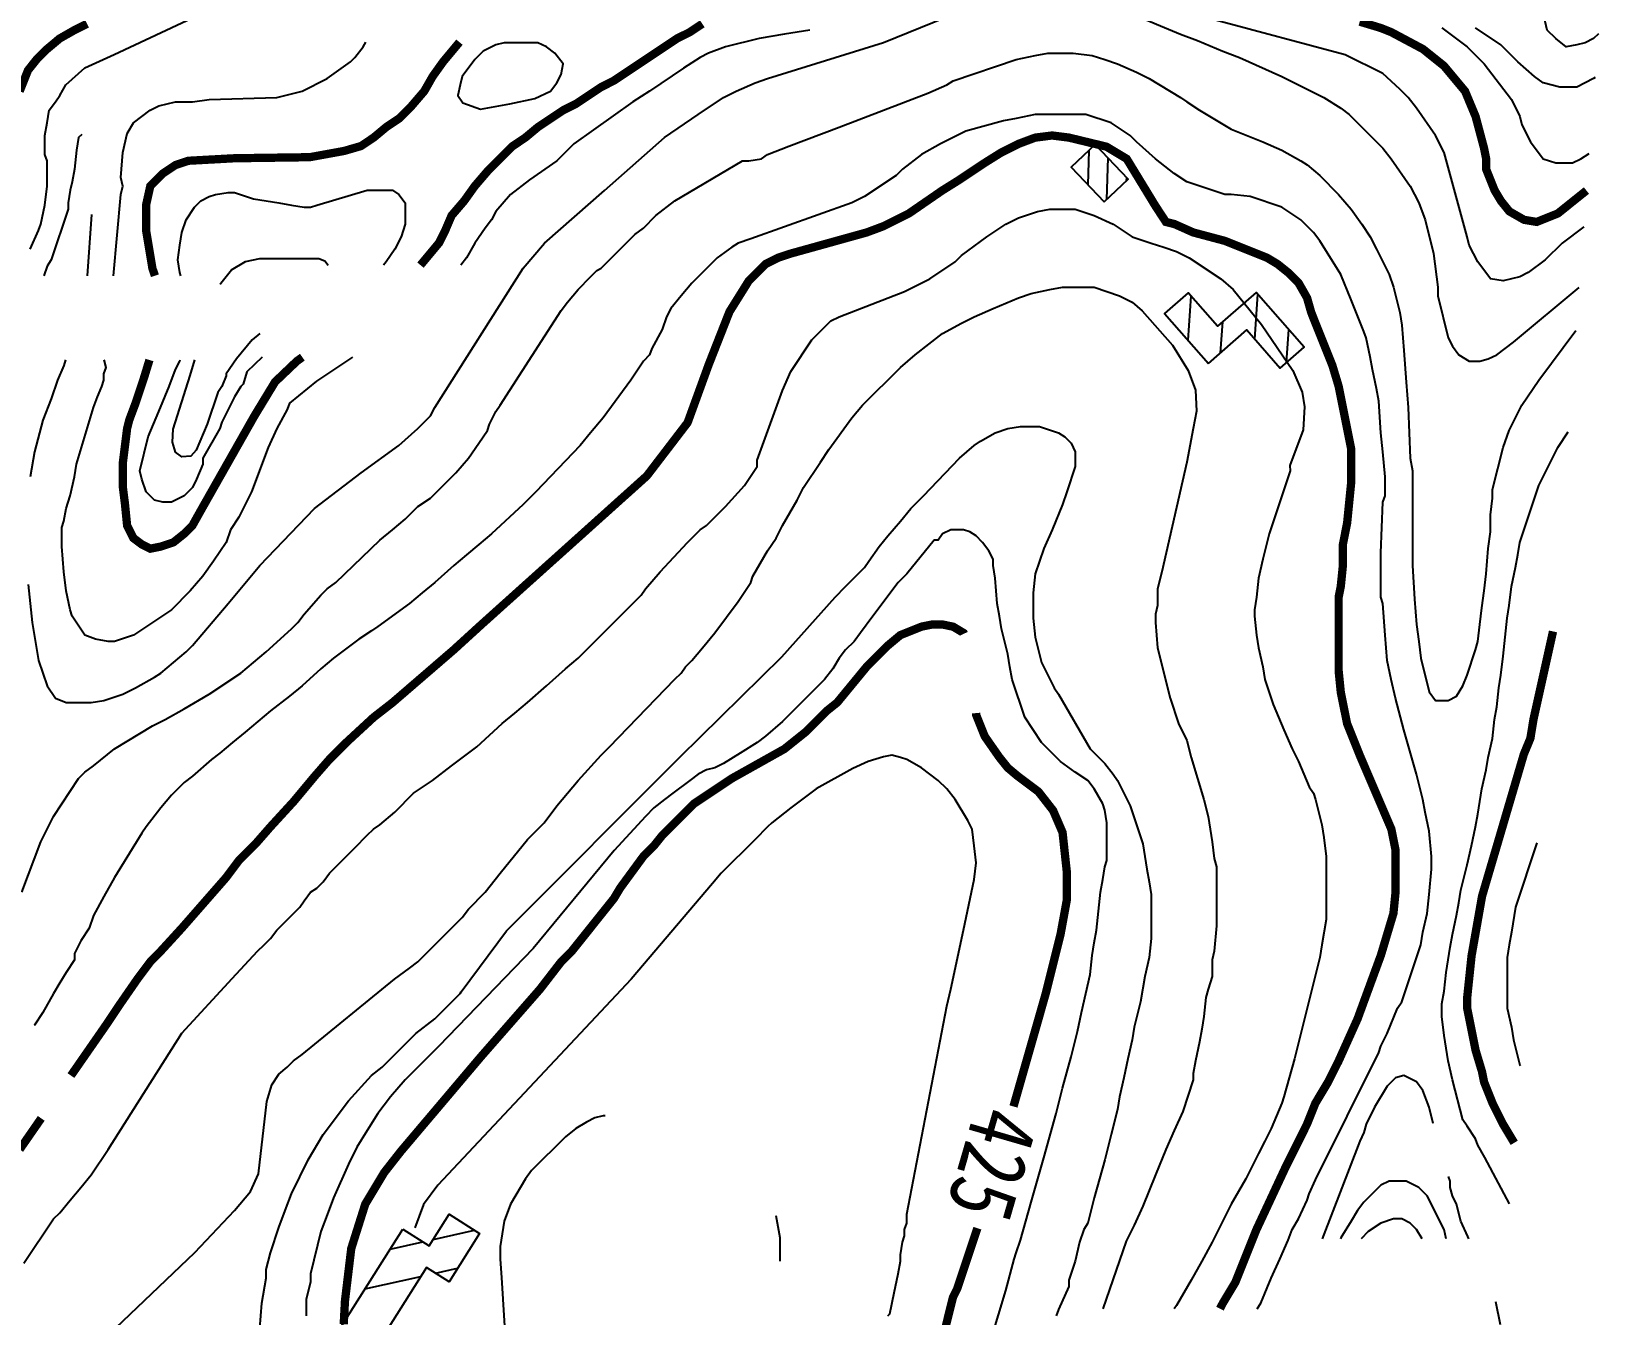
# Model space of a CAD drawing. Extents: x 35515948 to 35520624, y 3302916 to 3308279.
# Drawn here: x 35518965.6 to 35519441.1, y 3304820.3 to 3305206.7 of the extents above; entities that cross this region are included whole.
import ezdxf
from ezdxf.enums import TextEntityAlignment as Align

# ---------------------------------------------------------------- set-up
doc = ezdxf.new("R2010")
doc.units = 0
doc.header["$LTSCALE"] = 10000
doc.header["$MEASUREMENT"] = 0
for name, color, linetype in [('2113', 7, 'CONTINUOUS'), ('8111', 34, 'CONTINUOUS'), ('8112', 34, 'CONTINUOUS')]:
    doc.layers.add(name, color=color, linetype=linetype)
doc.styles.add('正等线体', font='simhei.ttf', dxfattribs={"width": 0.8})

msp = doc.modelspace()

# ---------------------------------------------------------------- linework, layer by layer
at = {"layer": '2113', "linetype": 'Continuous', "ltscale": 0.005}
for p, q in [((35519284.19, 3305170.85), (35519283.93, 3305160.56)), ((35519289.9, 3305168.67), (35519289.58, 3305156.1)), ((35519295.51, 3305162.76), (35519295.48, 3305161.71)), ((35519334.22, 3305114.09), (35519335.12, 3305127.63)), ((35519314.16, 3305113.72), (35519315.03, 3305127)), ((35519323.93, 3305109.91), (35519324.55, 3305119.3)), ((35519343.78, 3305107.05), (35519344.44, 3305116.99)), ((35519073.62, 3304839.9), (35519083.5, 3304842.13)), ((35519086.57, 3304842.82), (35519099.02, 3304845.62)), ((35519087.29, 3304832.73), (35519093.98, 3304834.24)), ((35519066.06, 3304827.94), (35519082.93, 3304831.75))]:
    msp.add_line(p, q, dxfattribs=at)
for points in [[(35519288.84, 3305155.4), (35519296.02, 3305162.23), (35519286.1, 3305172.66), (35519278.92, 3305165.83)], [(35519320.29, 3305106.72), (35519331.82, 3305116.83), (35519341.86, 3305105.37), (35519349.08, 3305111.69), (35519334.66, 3305128.16), (35519322.98, 3305117.93), (35519314.12, 3305128.04), (35519307.05, 3305121.84)], [(35519077.44, 3304845.95), (35519085.38, 3304840.94), (35519091.39, 3304850.45), (35519100.57, 3304844.65), (35519091.39, 3304830.13), (35519084.62, 3304834.42), (35519064.29, 3304802.26), (35519053.95, 3304808.8)]]:
    msp.add_lwpolyline(points, close=True, dxfattribs=at)
at = {"layer": '8111', "linetype": 'Continuous', "ltscale": 0.005, "flags": 128}
for points, elevation in [([(35518965.16, 3305141.13), (35518967.7, 3305146.84), (35518968.34, 3305148.75), (35518969.61, 3305154.46), (35518970.24, 3305160.18), (35518970.24, 3305167.8), (35518969.61, 3305169.7), (35518969.61, 3305175.42), (35518970.24, 3305179.23), (35518970.88, 3305183.04), (35518972.78, 3305185.58), (35518974.05, 3305187.48), (35518975.94, 3305190.71), (35518981.61, 3305195.77), (35518990.51, 3305199.78), (35519035.94, 3305221.23)], 455), ([(35519437.76, 3305206.05), (35519436.33, 3305204.63), (35519433.79, 3305203.36), (35519431.25, 3305202.72), (35519428.08, 3305202.09), (35519424.9, 3305204.63), (35519422.36, 3305207.17), (35519421.73, 3305209.71), (35519421.73, 3305212.25), (35519422.36, 3305215.42), (35519424.9, 3305219.23), (35519427.44, 3305220.5), (35519431.89, 3305221.77), (35519433.79, 3305221.14), (35519436.97, 3305220.5), (35519440.14, 3305218.6), (35519441.11, 3305217.32)], 490), ([(35518964.53, 3305040.16), (35518965.8, 3305028.73), (35518967.7, 3305017.3), (35518970.24, 3305009.68), (35518972.78, 3305005.87), (35518975.96, 3305004.6), (35518983.58, 3305004.6), (35518987.39, 3305005.24), (35518993.1, 3305007.14), (35518996.91, 3305009.05), (35519002.63, 3305012.22), (35519004.53, 3305013.49), (35519012.15, 3305019.84), (35519014.06, 3305021.75), (35519024.85, 3305034.45), (35519034.38, 3305045.88), (35519050.89, 3305063.02), (35519064.86, 3305073.82), (35519076.29, 3305082.07), (35519082, 3305087.15), (35519085.81, 3305090.96), (35519087.08, 3305093.5), (35519113.75, 3305135.41), (35519120.17, 3305143.02), (35519138.22, 3305158.89), (35519156.3, 3305174.78), (35519166.46, 3305181.77), (35519174.08, 3305186.85), (35519177.89, 3305188.75), (35519183.6, 3305191.29), (35519187.41, 3305192.56), (35519222.37, 3305203.45), (35519256.29, 3305217.31)], 465), ([(35519296.63, 3305212.25), (35519311.87, 3305205.9), (35519316.95, 3305203.99), (35519324.57, 3305200.82), (35519329.65, 3305198.91), (35519342.35, 3305193.2), (35519355.05, 3305186.85), (35519360.13, 3305183.67), (35519362.67, 3305181.77), (35519372.83, 3305171.61), (35519375.37, 3305168.43), (35519381.09, 3305160.18), (35519383.63, 3305155.1), (35519385.53, 3305150.02), (35519388.07, 3305139.86), (35519389.34, 3305129.7), (35519389.34, 3305127.16), (35519392.52, 3305114.46), (35519393.79, 3305111.92), (35519395.69, 3305109.38), (35519398.87, 3305107.47), (35519402.04, 3305107.47), (35519404.58, 3305108.11), (35519407.12, 3305109.38), (35519412.2, 3305113.19), (35519431.96, 3305129.65)], 465), ([(35519433.35, 3305147.94), (35519426.81, 3305143.03), (35519421.73, 3305137.95), (35519416.65, 3305134.14), (35519414.11, 3305132.87), (35519409.03, 3305131.6), (35519405.22, 3305132.24), (35519401.41, 3305137.32), (35519398.87, 3305142.4), (35519398.23, 3305144.94), (35519391.25, 3305170.34), (35519388.71, 3305175.42), (35519382.99, 3305183.67), (35519380.45, 3305186.85), (35519377.91, 3305189.39), (35519372.79, 3305194.09), (35519361.44, 3305199.76), (35519322.35, 3305210.15)], 470), ([(35518990.3, 3305133.17), (35518992.47, 3305157.64), (35518993.1, 3305160.18), (35518992.47, 3305162.72), (35518993.1, 3305170.34), (35518994.37, 3305176.05), (35518996.28, 3305179.23), (35519001.36, 3305183.04), (35519003.9, 3305184.31), (35519008.98, 3305185.58), (35519014.06, 3305185.58), (35519019.14, 3305186.21), (35519039.46, 3305186.85), (35519047.08, 3305188.75), (35519054.7, 3305192.56), (35519061.68, 3305197.64), (35519062.95, 3305198.91), (35519065.49, 3305202.09), (35519066.29, 3305203.53)], 470), ([(35519200.11, 3305207.17), (35519192.49, 3305205.9), (35519184.87, 3305204.63), (35519174.71, 3305202.09), (35519169.63, 3305200.18), (35519167.09, 3305198.91), (35519162.01, 3305195.74), (35519151.85, 3305188.75), (35519146.77, 3305185.58), (35519128.99, 3305172.88), (35519123.91, 3305167.8), (35519115.66, 3305162.08), (35519109.94, 3305157.64), (35519105.5, 3305152.56), (35519104.23, 3305150.02), (35519102.32, 3305147.48), (35519099.15, 3305143.03), (35519096.61, 3305138.59), (35519094.94, 3305136.36)], 470), ([(35519390.61, 3305207.8), (35519398.23, 3305202.09), (35519403.31, 3305197.01), (35519411.57, 3305186.21), (35519414.11, 3305181.13), (35519414.74, 3305178.59), (35519417.28, 3305173.51), (35519421.09, 3305168.43), (35519424.9, 3305167.16), (35519429.98, 3305167.16), (35519432.52, 3305168.43), (35519435.02, 3305170)], 480), ([(35519436.76, 3305192.88), (35519436.33, 3305192.56), (35519431.25, 3305190.02), (35519426.17, 3305190.02), (35519421.09, 3305191.29), (35519418.55, 3305193.2), (35519413.47, 3305197.64), (35519408.39, 3305202.72), (35519400.77, 3305207.8)], 485), ([(35518962.62, 3304947.45), (35518968.34, 3304962.69), (35518970.24, 3304966.5), (35518972.15, 3304970.31), (35518979.77, 3304981.74), (35518981.67, 3304983.65), (35518984.21, 3304985.55), (35518990.56, 3304990.63), (35519001.99, 3304997.62), (35519005.8, 3304999.52), (35519011.52, 3305002.7), (35519019.14, 3305007.14), (35519028.66, 3305013.49), (35519032.47, 3305016.67), (35519036.28, 3305019.84), (35519043.9, 3305026.83), (35519045.81, 3305028.73), (35519047.71, 3305031.27), (35519052.79, 3305036.99), (35519054.7, 3305038.89), (35519057.24, 3305040.8), (35519070.57, 3305053.5), (35519074.38, 3305056.67), (35519078.19, 3305059.85), (35519082, 3305063.66), (35519085.81, 3305066.2), (35519093.43, 3305073.82), (35519097.24, 3305078.26), (35519100.42, 3305082.71), (35519102.96, 3305086.52), (35519103.59, 3305088.42), (35519105.5, 3305092.23), (35519106.77, 3305094.14), (35519123.22, 3305119.56), (35519125.18, 3305122.71), (35519127.09, 3305125.25), (35519130.26, 3305129.06), (35519134.07, 3305132.87), (35519135.98, 3305134.78), (35519137.25, 3305135.41), (35519139.79, 3305137.95), (35519143.6, 3305141.76), (35519147.41, 3305145.57), (35519149.95, 3305147.48), (35519153.76, 3305151.29), (35519159.47, 3305155.73), (35519179.79, 3305167.8), (35519181.7, 3305167.8), (35519185.51, 3305168.43), (35519187.41, 3305169.7), (35519193.76, 3305172.24), (35519209, 3305177.96), (35519222.34, 3305183.04), (35519235.67, 3305188.12), (35519241.39, 3305190.66), (35519243.29, 3305191.93), (35519262.34, 3305198.28), (35519268.06, 3305199.55), (35519271.87, 3305200.18), (35519279.49, 3305200.18), (35519285.2, 3305199.55), (35519289.01, 3305198.28), (35519292.82, 3305197.01), (35519298.54, 3305194.47), (35519302.35, 3305192.56), (35519311.87, 3305186.85), (35519313.78, 3305185.58), (35519317.59, 3305183.04), (35519327.11, 3305177.32), (35519336.64, 3305173.51), (35519342.35, 3305170.97), (35519348.07, 3305167.8), (35519349.97, 3305166.53), (35519353.78, 3305163.35), (35519359.5, 3305157.64), (35519363.31, 3305153.19), (35519366.48, 3305148.75), (35519369.02, 3305144.94), (35519370.93, 3305141.13), (35519372.83, 3305137.32), (35519374.74, 3305133.51), (35519376.01, 3305129.7), (35519377.91, 3305122.08), (35519378.55, 3305118.27), (35519379.18, 3305110.65), (35519379.82, 3305101.12), (35519380.45, 3305093.5), (35519381.09, 3305078.26), (35519381.72, 3305074.45), (35519381.72, 3305070.64), (35519381.72, 3305067.47), (35519381.72, 3305057.31), (35519381.72, 3305053.5), (35519381.72, 3305045.88), (35519382.36, 3305035.72), (35519382.99, 3305028.1), (35519383.63, 3305023.02), (35519384.26, 3305017.94), (35519386.8, 3305007.78), (35519388.71, 3305005.24), (35519392.52, 3305005.24), (35519395.06, 3305006.51), (35519396.96, 3305009.68), (35519398.23, 3305012.86), (35519400.77, 3305020.48), (35519401.41, 3305023.02), (35519402.04, 3305028.1), (35519402.68, 3305033.18), (35519403.31, 3305038.26), (35519403.95, 3305043.34), (35519404.58, 3305050.96), (35519405.22, 3305056.04), (35519405.22, 3305061.12), (35519405.85, 3305066.2), (35519405.85, 3305068.74), (35519409.03, 3305081.44), (35519410.93, 3305086.52), (35519414.74, 3305094.14), (35519419.82, 3305101.76), (35519430.97, 3305116.63)], 460), ([(35519334.93, 3304822.01), (35519336, 3304823.63), (35519339.18, 3304831.25), (35519341.72, 3304836.96), (35519344.26, 3304842.68), (35519345.53, 3304845.85), (35519347.43, 3304849.03), (35519349.97, 3304854.74), (35519350.61, 3304856.65), (35519352.56, 3304860.84), (35519371.56, 3304899.19), (35519372.2, 3304901.1), (35519374.1, 3304904.91), (35519377.28, 3304912.53), (35519378.55, 3304914.43), (35519384.26, 3304931.58), (35519384.9, 3304935.39), (35519386.17, 3304941.1), (35519386.8, 3304946.82), (35519387.44, 3304954.44), (35519387.44, 3304958.25), (35519386.8, 3304965.87), (35519385.53, 3304971.58), (35519384.9, 3304975.39), (35519382.99, 3304983.01), (35519379.18, 3304996.35), (35519376.64, 3305005.87), (35519375.37, 3305011.59), (35519374.1, 3305017.3), (35519373.47, 3305024.92), (35519372.83, 3305034.45), (35519372.2, 3305036.35), (35519372.2, 3305049.69), (35519372.83, 3305064.93), (35519373.47, 3305066.83), (35519373.47, 3305068.74), (35519373.47, 3305072.55), (35519372.83, 3305080.17), (35519372.2, 3305085.88), (35519371.56, 3305095.41), (35519370.93, 3305099.22), (35519369.66, 3305104.93), (35519369.02, 3305108.74), (35519367.75, 3305114.46), (35519367.12, 3305116.36), (35519363.31, 3305125.89), (35519360.13, 3305133.51), (35519353.78, 3305143.67), (35519351.88, 3305146.21), (35519348.07, 3305150.02), (35519342.35, 3305153.83), (35519332.83, 3305157), (35519327.11, 3305157.64), (35519325.21, 3305157.64), (35519313.78, 3305161.45), (35519309.97, 3305163.99), (35519304.25, 3305168.43), (35519298.54, 3305173.51), (35519296.63, 3305175.42), (35519290.92, 3305179.23), (35519283.3, 3305181.77), (35519268.06, 3305181.77), (35519262.34, 3305180.5), (35519258.53, 3305179.86), (35519247.1, 3305176.69), (35519243.29, 3305174.78), (35519239.48, 3305172.88), (35519233.77, 3305169.7), (35519228.05, 3305165.26), (35519226.15, 3305163.35), (35519216.62, 3305157), (35519212.81, 3305155.1), (35519182.33, 3305144.3), (35519178.52, 3305143.03), (35519176.62, 3305141.76), (35519172.17, 3305138.59), (35519164.55, 3305130.97), (35519161.38, 3305127.16), (35519158.2, 3305123.35), (35519156.93, 3305120.81), (35519155.66, 3305117), (35519152.49, 3305111.28), (35519151.85, 3305109.38), (35519149.95, 3305107.47), (35519146.14, 3305101.76), (35519137.88, 3305090.33), (35519134.07, 3305085.88), (35519130.9, 3305082.07), (35519117.56, 3305068.1), (35519113.75, 3305064.29), (35519104.23, 3305055.4), (35519100.42, 3305052.23), (35519096.61, 3305049.05), (35519092.8, 3305045.88), (35519087.08, 3305040.8), (35519083.27, 3305037.62), (35519079.46, 3305034.45), (35519069.94, 3305027.46), (35519068.03, 3305026.19), (35519064.22, 3305023.65), (35519056.6, 3305017.94), (35519052.79, 3305014.76), (35519047.08, 3305009.68), (35519043.27, 3305006.51), (35519037.55, 3305002.06), (35519033.74, 3304998.89), (35519029.93, 3304995.71), (35519026.12, 3304992.54), (35519022.31, 3304989.36), (35519019.77, 3304987.46), (35519014.06, 3304982.38), (35519011.52, 3304980.47), (35519007.71, 3304976.66), (35519004.53, 3304972.85), (35519000.09, 3304967.14), (35518998.82, 3304965.23), (35518990.56, 3304951.9), (35518987.39, 3304946.18), (35518984.21, 3304940.47), (35518982.94, 3304936.66), (35518980.4, 3304932.85), (35518978.5, 3304929.04), (35518978.5, 3304927.13), (35518975.96, 3304923.32), (35518974.05, 3304920.15), (35518972.15, 3304916.97), (35518968.97, 3304911.26), (35518966.43, 3304907.45), (35518966.39, 3304907.33)], 455), ([(35518980.74, 3305175.75), (35518979.77, 3305174.78), (35518979.13, 3305170.97), (35518978.5, 3305165.26), (35518977.86, 3305161.45), (35518977.23, 3305158.91), (35518976.59, 3305155.1), (35518976.59, 3305153.19), (35518971.51, 3305137.95), (35518970.24, 3305136.05), (35518969.28, 3305133.17)], 460), ([(35519010.57, 3305133.17), (35519010.25, 3305134.14), (35519009.61, 3305137.95), (35519010.25, 3305142.4), (35519010.88, 3305146.21), (35519012.15, 3305150.02), (35519014.69, 3305153.83), (35519016.6, 3305155.73), (35519019.14, 3305157), (35519021.04, 3305157.64), (35519024.85, 3305158.27), (35519026.76, 3305158.27), (35519032.47, 3305156.37), (35519036.28, 3305155.73), (35519040.09, 3305155.1), (35519043.9, 3305154.46), (35519047.71, 3305153.83), (35519049.62, 3305153.83), (35519051.52, 3305154.46), (35519066.76, 3305158.91), (35519074.38, 3305158.91), (35519076.29, 3305157.64), (35519078.19, 3305155.1), (35519078.19, 3305148.75), (35519076.92, 3305144.94), (35519075.02, 3305141.13), (35519072.48, 3305137.32), (35519071.68, 3305136.36)], 480), ([(35518983.68, 3305151.61), (35518982.38, 3305133.17)], 465), ([(35519022.45, 3305130.68), (35519022.59, 3305130.98), (35519025.82, 3305134.91), (35519030.01, 3305137.44), (35519034.37, 3305138.4), (35519052.16, 3305138.4), (35519053.99, 3305137.7), (35519055, 3305136.36)], 485), ([(35518980.13, 3304805.9), (35519014.75, 3304838.95), (35519026.78, 3304851.59), (35519031.58, 3304857.35), (35519033.93, 3304862.67), (35519036.46, 3304884.38), (35519038.03, 3304889.44), (35519040.12, 3304892.67), (35519042.63, 3304894.75), (35519044.54, 3304896.65), (35519047.08, 3304898.56), (35519075, 3304921.27), (35519079.46, 3304924.59), (35519082, 3304926.5), (35519084.54, 3304929.04), (35519095.34, 3304939.83), (35519097.24, 3304942.37), (35519102.32, 3304947.45), (35519106.77, 3304953.17), (35519115.02, 3304963.33), (35519120.1, 3304968.41), (35519123.91, 3304973.49), (35519130.26, 3304981.11), (35519137.25, 3304988.73), (35519139.79, 3304991.27), (35519159.41, 3305011.61), (35519161.38, 3305013.49), (35519162.65, 3305015.4), (35519164.55, 3305017.3), (35519167.73, 3305021.11), (35519171.54, 3305025.56), (35519178.52, 3305035.08), (35519182.33, 3305040.8), (35519182.97, 3305042.7), (35519187.41, 3305050.32), (35519189.95, 3305054.13), (35519191.86, 3305057.94), (35519196.3, 3305065.56), (35519198.21, 3305069.37), (35519203.29, 3305076.99), (35519205.83, 3305080.8), (35519212.81, 3305090.33), (35519215.99, 3305094.14), (35519227.42, 3305105.57), (35519231.86, 3305109.38), (35519240.12, 3305115.73), (35519245.83, 3305118.9), (35519249.64, 3305120.81), (35519255.36, 3305123.35), (35519262.98, 3305126.52), (35519266.79, 3305127.79), (35519272.5, 3305129.06), (35519276.31, 3305129.7), (35519285.84, 3305129.7), (35519293.46, 3305127.16), (35519297.27, 3305125.25), (35519300.3, 3305122.62), (35519309.44, 3305112.23), (35519314.17, 3305104.67), (35519316.38, 3305098.69), (35519316.69, 3305092.39), (35519315.68, 3305087.15), (35519313.78, 3305076.99), (35519306.16, 3305043.97), (35519304.89, 3305038.89), (35519304.89, 3305033.81), (35519304.25, 3305031.27), (35519304.25, 3305028.73), (35519304.89, 3305021.11), (35519308.7, 3305005.87), (35519311.24, 3304998.25), (35519313.78, 3304993.17), (35519315.05, 3304988.09), (35519318.86, 3304975.39), (35519320.13, 3304970.31), (35519321.4, 3304962.69), (35519322.03, 3304957.61), (35519322.67, 3304955.07), (35519322.67, 3304937.29), (35519322.03, 3304929.67), (35519321.4, 3304927.13), (35519321.4, 3304922.05), (35519320.13, 3304918.24), (35519319.49, 3304915.7), (35519318.86, 3304909.99), (35519318.22, 3304906.18), (35519317.59, 3304902.37), (35519316.32, 3304896.65), (35519315.68, 3304892.84), (35519315.68, 3304890.94), (35519312.51, 3304881.41), (35519309.97, 3304875.7), (35519307.43, 3304869.98), (35519304.25, 3304862.36), (35519300.44, 3304852.84), (35519297.9, 3304847.12), (35519295.49, 3304842.33), (35519288.41, 3304822.01)], 440), ([(35519034.39, 3305115.8), (35519032.1, 3305113.89), (35519027.3, 3305108.14), (35519024.22, 3305103.66), (35519024.22, 3305103.03), (35519022.95, 3305099.85), (35519021.68, 3305097.95), (35519018.5, 3305088.42), (35519015.18, 3305080.67), (35519013.61, 3305078.84), (35519010.82, 3305078.66), (35519008.99, 3305080.06), (35519008.03, 3305083.02), (35519008.29, 3305086.95), (35519013.35, 3305103.08), (35519014.76, 3305107.79)], 485), ([(35519062.33, 3305108.63), (35519051.46, 3305101.42), (35519043.27, 3305094.77), (35519042.63, 3305092.87), (35519039.46, 3305087.15), (35519036.92, 3305081.44), (35519031.84, 3305068.1), (35519029.93, 3305064.29), (35519028.03, 3305060.48), (35519025.49, 3305056.67), (35519024.22, 3305052.86), (35519020.41, 3305047.15), (35519017.23, 3305042.7), (35519013.42, 3305038.26), (35519007.71, 3305032.54), (35518996.28, 3305024.92), (35518990.56, 3305023.02), (35518988.66, 3305023.02), (35518984.85, 3305023.65), (35518981.67, 3305024.92), (35518977.86, 3305030.64), (35518977.23, 3305032.54), (35518975.96, 3305038.26), (35518975.32, 3305043.97), (35518974.69, 3305051.59), (35518974.69, 3305057.31), (35518975.32, 3305059.21), (35518975.96, 3305063.02), (35518977.23, 3305066.83), (35518978.5, 3305072.55), (35518979.13, 3305076.36), (35518984.21, 3305093.5), (35518985.48, 3305096.68), (35518986.75, 3305099.85), (35518987.39, 3305101.76), (35518987.39, 3305103.66), (35518988.02, 3305105.57), (35518987.44, 3305107.79)], 470), ([(35519035.03, 3305108.63), (35519030.44, 3305104.21), (35519029.3, 3305100.49), (35519028.66, 3305099.85), (35519026.76, 3305096.68), (35519024.85, 3305092.87), (35519022.95, 3305089.06), (35519022.31, 3305087.15), (35519017.23, 3305078.26), (35519017.23, 3305076.36), (35519015.33, 3305071.91), (35519014.06, 3305069.37), (35519011.52, 3305066.83), (35519007.71, 3305064.93), (35519005.17, 3305064.93), (35519002.63, 3305065.56), (35519000.09, 3305068.1), (35518998.82, 3305071.91), (35518998.18, 3305074.45), (35519000.72, 3305084.61), (35519003.9, 3305092.23), (35519007.07, 3305099.85), (35519008.98, 3305104.93), (35519010.25, 3305107.47), (35519010.32, 3305107.79)], 480), ([(35518975.79, 3305107.79), (35518975.33, 3305106.13), (35518973.42, 3305101.76), (35518971.51, 3305096.04), (35518968.97, 3305089.69), (35518966.43, 3305080.17), (35518965.16, 3305072.55)], 465), ([(35519034.38, 3304816.01), (35519035.01, 3304823.63), (35519036.28, 3304831.25), (35519036.28, 3304833.79), (35519037.55, 3304838.87), (35519040.09, 3304846.49), (35519042, 3304851.57), (35519043.9, 3304856.65), (35519048.98, 3304866.81), (35519053.43, 3304874.43), (35519061.05, 3304884.59), (35519068.03, 3304892.21), (35519071.21, 3304894.75), (35519081.37, 3304904.91), (35519087.08, 3304909.35), (35519094.7, 3304916.97), (35519095.01, 3304917.47), (35519108.66, 3304935.83), (35519161.07, 3304988.24), (35519191.67, 3305018.41), (35519207.72, 3305036.37), (35519210.91, 3305039.53), (35519216.62, 3305045.24), (35519217.89, 3305047.15), (35519221.07, 3305051.59), (35519223.61, 3305054.77), (35519227.42, 3305059.21), (35519230.59, 3305063.02), (35519234.4, 3305066.83), (35519245.2, 3305078.26), (35519249.64, 3305082.07), (35519251.55, 3305083.34), (35519255.99, 3305085.88), (35519259.8, 3305087.15), (35519263.61, 3305087.79), (35519269.33, 3305087.79), (35519275.04, 3305085.88), (35519276.95, 3305084.61), (35519278.85, 3305082.71), (35519280.12, 3305080.17), (35519280.12, 3305075.72), (35519277.58, 3305068.1), (35519276.31, 3305064.29), (35519273.14, 3305056.67), (35519270.6, 3305050.96), (35519268.06, 3305043.34), (35519267.42, 3305037.62), (35519267.42, 3305030), (35519268.06, 3305024.29), (35519269.96, 3305016.67), (35519271.87, 3305012.86), (35519273.77, 3305009.05), (35519275.04, 3305007.14), (35519284.57, 3304990.63), (35519286.47, 3304988.73), (35519289.01, 3304986.19), (35519291.55, 3304983.01), (35519292.82, 3304981.11), (35519294.73, 3304977.3), (35519296.63, 3304973.49), (35519300.44, 3304962.06), (35519301.08, 3304958.25), (35519301.71, 3304954.44), (35519302.35, 3304950.63), (35519302.98, 3304946.82), (35519302.98, 3304933.48), (35519302.35, 3304927.77), (35519301.08, 3304922.05), (35519299.81, 3304914.43), (35519297.9, 3304906.81), (35519297.27, 3304903), (35519296, 3304897.29), (35519294.73, 3304891.57), (35519293.46, 3304885.86), (35519292.82, 3304882.05), (35519290.92, 3304874.43), (35519289.01, 3304866.81), (35519285.84, 3304855.38), (35519283.93, 3304847.76), (35519282.66, 3304845.85), (35519281.39, 3304842.04), (35519280.12, 3304836.33), (35519278.22, 3304830.61), (35519278.22, 3304828.71), (35519275.04, 3304821.72), (35519274.41, 3304819.82)], 435), ([(35519411.02, 3304853.57), (35519403.57, 3304867.55), (35519401.41, 3304871.25), (35519400.77, 3304873.16), (35519398.23, 3304876.97), (35519396.96, 3304878.87), (35519393.79, 3304890.94), (35519392.52, 3304896.65), (35519391.88, 3304900.46), (35519391.25, 3304904.27), (35519390.61, 3304909.99), (35519390.61, 3304913.8), (35519391.25, 3304917.61), (35519391.88, 3304923.32), (35519392.52, 3304927.13), (35519393.15, 3304930.94), (35519393.79, 3304934.75), (35519395.06, 3304940.47), (35519395.69, 3304944.28), (35519396.33, 3304948.09), (35519398.23, 3304955.71), (35519399.5, 3304961.42), (35519400.77, 3304967.14), (35519401.41, 3304970.95), (35519402.04, 3304974.76), (35519402.68, 3304978.57), (35519403.95, 3304984.28), (35519404.58, 3304988.09), (35519405.85, 3304993.81), (35519406.49, 3304999.52), (35519407.12, 3305003.33), (35519407.76, 3305009.05), (35519408.39, 3305012.86), (35519409.03, 3305018.57), (35519409.66, 3305024.29), (35519410.3, 3305030), (35519410.93, 3305033.81), (35519411.57, 3305039.53), (35519412.84, 3305045.24), (35519413.47, 3305049.05), (35519414.11, 3305052.86), (35519419.82, 3305070.01), (35519421.73, 3305073.82), (35519423.63, 3305077.63), (35519425.54, 3305081.44), (35519428.66, 3305086.12)], 455), ([(35519252.82, 3304806.48), (35519259.17, 3304827.44), (35519261.71, 3304836.96), (35519262.34, 3304838.87), (35519263.61, 3304842.68), (35519266.79, 3304854.11), (35519270.6, 3304867.44), (35519274.41, 3304880.78), (35519276.31, 3304888.4), (35519278.85, 3304897.92), (35519280.76, 3304905.54), (35519282.03, 3304911.26), (35519283.3, 3304916.97), (35519284.57, 3304922.69), (35519285.2, 3304928.4), (35519285.84, 3304932.21), (35519286.47, 3304936.02), (35519287.11, 3304941.74), (35519287.74, 3304947.45), (35519288.38, 3304951.26), (35519289.01, 3304955.07), (35519289.65, 3304956.98), (35519289.65, 3304968.41), (35519289.01, 3304972.22), (35519288.38, 3304974.12), (35519285.84, 3304978.57), (35519283.93, 3304981.11), (35519280.12, 3304983.65), (35519275.68, 3304986.82), (35519271.87, 3304990.63), (35519269.96, 3304992.54), (35519264.88, 3305000.16), (35519261.07, 3305011.59), (35519260.44, 3305015.4), (35519259.8, 3305019.21), (35519257.9, 3305026.83), (35519257.26, 3305030.64), (35519256.63, 3305034.45), (35519255.99, 3305042.07), (35519255.36, 3305045.88), (35519255.36, 3305047.78), (35519254.09, 3305050.32), (35519252.18, 3305052.86), (35519250.28, 3305054.77), (35519248.37, 3305056.04), (35519246.47, 3305056.67), (35519242.66, 3305056.67), (35519240.12, 3305055.4), (35519238.85, 3305053.5), (35519237.58, 3305053.5), (35519229.32, 3305043.34), (35519226.78, 3305040.8), (35519219.16, 3305030.64), (35519215.35, 3305025.56), (35519213.45, 3305023.02), (35519210.91, 3305020.48), (35519209, 3305017.94), (35519207.1, 3305014.76), (35519204.56, 3305011.59), (35519191.86, 3304998.89), (35519186.78, 3304994.44), (35519184.24, 3304992.54), (35519179.16, 3304989.36), (35519174.08, 3304986.19), (35519171.54, 3304984.92), (35519169, 3304984.28), (35519166.46, 3304983.01), (35519163.92, 3304981.11), (35519158.84, 3304977.3), (35519156.3, 3304975.39), (35519153.12, 3304972.85), (35519150.58, 3304970.31), (35519141.19, 3304960.07), (35519116.77, 3304930.51), (35519088.35, 3304901.1), (35519078.19, 3304890.94), (35519073.75, 3304885.86), (35519069.94, 3304880.78), (35519066.76, 3304875.7), (35519063.59, 3304870.62), (35519061.05, 3304865.54), (35519056.6, 3304855.38), (35519054.7, 3304850.3), (35519052.79, 3304845.22), (35519049.62, 3304832.52), (35519049.62, 3304829.98), (35519048.35, 3304824.9), (35519048.35, 3304819.82)], 430), ([(35519419.27, 3304962.29), (35519412.84, 3304943.01), (35519411.57, 3304935.39), (35519410.93, 3304931.58), (35519410.3, 3304927.77), (35519410.3, 3304912.53), (35519411.57, 3304906.81), (35519412.2, 3304903), (35519414.11, 3304895.38), (35519414.17, 3304895.18)], 445), ([(35519388.02, 3304877.8), (35519386.8, 3304882.68), (35519384.9, 3304887.76), (35519382.99, 3304890.3), (35519379.18, 3304892.21), (35519376.64, 3304891.57), (35519374.1, 3304889.03), (35519370.29, 3304882.68), (35519367.75, 3304877.6), (35519367.12, 3304875.06), (35519365.85, 3304872.52), (35519354.57, 3304843.08)], 460), ([(35519398.72, 3304843.08), (35519398.43, 3304843.75), (35519396.33, 3304848.39), (35519395.06, 3304853.47), (35519393.79, 3304856.01), (35519393.15, 3304858.55), (35519393.15, 3304860.46), (35519392.58, 3304861.8)], 460), ([(35519391.94, 3304843.08), (35519391.25, 3304845.85), (35519386.17, 3304856.01), (35519383.63, 3304858.55), (35519379.82, 3304860.46), (35519374.74, 3304860.46), (35519372.2, 3304859.19), (35519367.12, 3304854.11), (35519365.21, 3304851.57), (35519363.31, 3304848.39), (35519360.13, 3304843.31), (35519360.02, 3304843.08)], 465), ([(35519191.22, 3304836.35), (35519191.22, 3304843.31), (35519190.01, 3304849.97)], 415), ([(35519384.66, 3304843.08), (35519382.99, 3304845.85), (35519381.09, 3304847.76), (35519378.55, 3304849.03), (35519376.01, 3304849.03), (35519372.2, 3304847.76), (35519368.39, 3304845.22), (35519366.25, 3304843.08)], 470), ([(35519408.25, 3304817.11), (35519406.86, 3304824.1)], 460)]:
    msp.add_lwpolyline(points, dxfattribs=dict(at, elevation=elevation))
at = {"layer": '8111', "linetype": 'Continuous', "ltscale": 0.005, "elevation": 480, "flags": 128}
msp.add_lwpolyline([(35519095.54, 3305185.26), (35519100.9, 3305183.37), (35519109.72, 3305184.95), (35519117.29, 3305186.52), (35519122.01, 3305188.75), (35519123.91, 3305191.29), (35519125.18, 3305193.83), (35519125.82, 3305197.01), (35519123.28, 3305200.18), (35519120.74, 3305202.09), (35519118.2, 3305203.36), (35519108.04, 3305203.36), (35519105.5, 3305202.72), (35519101.69, 3305200.82), (35519099.15, 3305198.28), (35519095.34, 3305193.2), (35519094.7, 3305190.66), (35519094.07, 3305187.48)], close=True, dxfattribs=at)
at = {"layer": '8111', "linetype": 'Continuous', "ltscale": 0.005}
for points, elevation in [([(35518963.26, 3304835.69), (35518972.15, 3304849.03), (35518974.05, 3304850.93), (35518977.23, 3304854.74), (35518980.4, 3304858.55), (35518983.58, 3304862.36), (35518988.66, 3304869.98), (35519010.82, 3304904.96), (35519026.08, 3304921.44), (35519033.67, 3304929.73), (35519035.65, 3304931.58), (35519037.55, 3304933.48), (35519039.46, 3304936.02), (35519041.36, 3304937.93), (35519044.54, 3304941.1), (35519046.44, 3304943.01), (35519047.71, 3304944.91), (35519049.62, 3304947.45), (35519051.52, 3304948.72), (35519053.43, 3304950.63), (35519055.33, 3304953.17), (35519062.95, 3304960.79), (35519066.76, 3304964.6), (35519068.67, 3304966.5), (35519070.57, 3304967.77), (35519075.02, 3304971.58), (35519080.73, 3304977.3), (35519086.45, 3304981.11), (35519092.16, 3304985.55), (35519099.78, 3304991.27), (35519107.4, 3304998.25), (35519111.21, 3305001.43), (35519115.02, 3305004.6), (35519120.74, 3305009.68), (35519126.45, 3305014.76), (35519130.26, 3305017.94), (35519131.53, 3305019.21), (35519145.5, 3305033.18), (35519149.31, 3305036.99), (35519150.58, 3305038.89), (35519155.03, 3305043.97), (35519163.28, 3305052.86), (35519167.09, 3305056.67), (35519169, 3305057.94), (35519174.71, 3305063.66), (35519180.43, 3305070.01), (35519184.24, 3305075.72), (35519184.24, 3305077.63), (35519191.86, 3305098.58), (35519194.4, 3305104.3), (35519200.75, 3305113.82), (35519206.46, 3305119.54), (35519209, 3305120.81), (35519228.69, 3305128.43), (35519232.5, 3305130.33), (35519236.31, 3305132.24), (35519243.93, 3305137.32), (35519245.83, 3305139.22), (35519253.45, 3305144.94), (35519259.17, 3305148.75), (35519262.98, 3305150.65), (35519268.69, 3305152.56), (35519272.5, 3305153.19), (35519280.12, 3305153.19), (35519285.84, 3305151.29), (35519291.55, 3305148.75), (35519297.27, 3305144.94), (35519302.98, 3305143.03), (35519306.79, 3305141.76), (35519310.6, 3305140.49), (35519314.41, 3305138.59), (35519323.94, 3305132.24), (35519327.75, 3305129.06), (35519336.24, 3305118.53), (35519345.69, 3305104.67), (35519348.53, 3305098.06), (35519349.16, 3305093.65), (35519348.84, 3305086.72), (35519344.75, 3305076.01), (35519344.89, 3305074.45), (35519338.54, 3305055.4), (35519336.64, 3305047.78), (35519335.37, 3305042.07), (35519334.73, 3305036.35), (35519334.1, 3305032.54), (35519334.1, 3305030.64), (35519334.73, 3305024.92), (35519335.37, 3305021.11), (35519336.64, 3305015.4), (35519337.27, 3305011.59), (35519339.81, 3305003.97), (35519342.99, 3304996.35), (35519345.53, 3304990.63), (35519347.43, 3304986.82), (35519350.61, 3304979.2), (35519351.88, 3304977.3), (35519352.51, 3304975.39), (35519354.42, 3304967.77), (35519355.05, 3304963.96), (35519355.69, 3304958.25), (35519355.69, 3304939.2), (35519354.42, 3304931.58), (35519353.78, 3304927.77), (35519351.88, 3304920.15), (35519349.97, 3304912.53), (35519348.07, 3304904.91), (35519346.16, 3304897.29), (35519342.99, 3304885.86), (35519342.35, 3304883.95), (35519339.18, 3304876.33), (35519337.27, 3304872.52), (35519335.37, 3304868.71), (35519333.46, 3304864.9), (35519331.56, 3304861.09), (35519327.11, 3304853.47), (35519325.21, 3304849.66), (35519323.3, 3304845.85), (35519321.4, 3304842.04), (35519318.22, 3304836.33), (35519315.05, 3304830.61), (35519310.6, 3304822.99), (35519309.95, 3304822.01)], 445), ([(35519223.61, 3304819.82), (35519224.24, 3304820.45), (35519225.51, 3304826.8), (35519226.78, 3304832.52), (35519227.42, 3304836.33), (35519227.42, 3304838.23), (35519228.05, 3304842.04), (35519228.69, 3304843.95), (35519228.69, 3304845.85), (35519229.32, 3304847.76), (35519229.35, 3304850.46), (35519241.39, 3304913.16), (35519242.66, 3304918.24), (35519246.47, 3304936.02), (35519249.64, 3304951.26), (35519250.28, 3304956.34), (35519249.64, 3304961.42), (35519249.01, 3304966.5), (35519247.74, 3304969.04), (35519243.93, 3304975.39), (35519241.39, 3304978.57), (35519238.85, 3304981.11), (35519233.77, 3304984.92), (35519229.32, 3304987.46), (35519227.42, 3304988.09), (35519224.88, 3304988.73), (35519222.37, 3304988.24), (35519217.75, 3304986.84), (35519213.13, 3304984.75), (35519202.02, 3304978.57), (35519194.4, 3304972.85), (35519188.68, 3304968.41), (35519187.41, 3304967.14), (35519183.6, 3304963.33), (35519173.44, 3304953.17), (35519170.84, 3304950.04), (35519146.24, 3304921.27), (35519088, 3304859.24), (35519083.72, 3304853.42), (35519081.05, 3304846.36)], 420), ([(35519138.45, 3304880.14), (35519137.88, 3304880.14), (35519135.34, 3304879.51), (35519132.8, 3304878.24), (35519129.63, 3304876.33), (35519126.45, 3304873.79), (35519116.29, 3304863.63), (35519114.39, 3304861.09), (35519109.94, 3304853.47), (35519108.04, 3304848.39), (35519106.77, 3304840.77), (35519106.77, 3304836.96), (35519107.24, 3304831.36), (35519108.5, 3304810.25), (35519108.5, 3304801.43)], 415)]:
    msp.add_lwpolyline(points, dxfattribs=dict(at, elevation=elevation))
at = {"layer": '8112', "linetype": 'Continuous', "ltscale": 0.005, "const_width": 2.5}
for points, elevation in [([(35518961.99, 3305188.75), (35518964.53, 3305195.1), (35518967.07, 3305198.28), (35518970.24, 3305201.45), (35518974.05, 3305204.63), (35518978.5, 3305207.17), (35518982.31, 3305209.07)], 450), ([(35519323.73, 3304822.01), (35519324.57, 3304823.63), (35519328.38, 3304829.98), (35519334.73, 3304845.85), (35519343.62, 3304864.9), (35519349.97, 3304877.6), (35519352.51, 3304883.95), (35519356.32, 3304890.3), (35519359.5, 3304896.65), (35519365.21, 3304909.35), (35519372.2, 3304928.4), (35519376.01, 3304941.1), (35519376.64, 3304947.45), (35519376.64, 3304960.15), (35519375.37, 3304966.5), (35519365.85, 3304988.73), (35519362.04, 3304998.25), (35519360.13, 3305007.78), (35519359.5, 3305014.13), (35519359.5, 3305036.35), (35519360.13, 3305039.53), (35519360.77, 3305045.88), (35519360.77, 3305052.23), (35519362.04, 3305058.58), (35519363.31, 3305071.28), (35519363.31, 3305080.8), (35519359.5, 3305099.85), (35519357.59, 3305106.2), (35519351.24, 3305122.08), (35519349.97, 3305126.52), (35519347.43, 3305130.97), (35519344.26, 3305134.14), (35519341.08, 3305136.68), (35519337.91, 3305138.59), (35519325.21, 3305143.67), (35519315.68, 3305146.21), (35519309.97, 3305148.75), (35519307.43, 3305149.38), (35519304.34, 3305154.09), (35519295.62, 3305168.39), (35519289.51, 3305172.05), (35519278.22, 3305174.78), (35519273.14, 3305175.42), (35519268.06, 3305174.78), (35519262.98, 3305172.88), (35519257.9, 3305170.34), (35519252.82, 3305167.16), (35519245.2, 3305162.08), (35519240.12, 3305158.91), (35519229.96, 3305151.92), (35519222.34, 3305148.11), (35519217.26, 3305146.21), (35519194.4, 3305139.86), (35519190.59, 3305138.59), (35519186.78, 3305136.68), (35519181.7, 3305131.6), (35519175.9, 3305122.31), (35519169.59, 3305106.25), (35519163.29, 3305088.92), (35519150.99, 3305072.86), (35519101.19, 3305028.13), (35519092.8, 3305020.48), (35519074.38, 3305004.6), (35519068.67, 3305000.16), (35519060.41, 3304992.54), (35519055.33, 3304987.46), (35519050.89, 3304982.38), (35519044.54, 3304974.76), (35519037.55, 3304967.14), (35519033.11, 3304962.06), (35519028.03, 3304956.98), (35519024.22, 3304951.9), (35519010.88, 3304936.66), (35519003.9, 3304929.04), (35519001.36, 3304926.5), (35518997.55, 3304921.42), (35518991.83, 3304913.16), (35518988.02, 3304907.45), (35518977.45, 3304892.23)], 450), ([(35519246.58, 3305025.33), (35519246.47, 3305025.56), (35519243.29, 3305027.46), (35519240.12, 3305028.1), (35519236.94, 3305028.1), (35519233.77, 3305027.46), (35519227.42, 3305024.92), (35519223.61, 3305021.75), (35519217.26, 3305015.4), (35519208.37, 3305004.6), (35519205.19, 3305002.06), (35519198.84, 3304995.71), (35519192.49, 3304990.63), (35519176.62, 3304981.74), (35519165.19, 3304974.12), (35519155.66, 3304964.6), (35519153.12, 3304961.42), (35519149.95, 3304958.25), (35519142.96, 3304948.72), (35519141.06, 3304945.55), (35519128.36, 3304929.67), (35519125.18, 3304926.5), (35519118.77, 3304918.21), (35519101.12, 3304898.05), (35519076.84, 3304869.38), (35519071.84, 3304863), (35519068.03, 3304856.65), (35519066.13, 3304853.47), (35519061.92, 3304840.13), (35519060.03, 3304824.38), (35519059.65, 3304817.33)], 425), ([(35519261.5, 3304882.92), (35519266.15, 3304899.19), (35519271.23, 3304916.97), (35519272.5, 3304922.05), (35519273.77, 3304927.13), (35519275.68, 3304934.75), (35519277.55, 3304944.98), (35519277.55, 3304953.8), (35519276.29, 3304965.46), (35519273.45, 3304972.07), (35519269.03, 3304977.74), (35519262.73, 3304982.47), (35519259.8, 3304984.92), (35519257.26, 3304988.09), (35519252.82, 3304994.44), (35519250.28, 3305000.79), (35519250.22, 3305001.42)], 425), ([(35518968.49, 3304879.34), (35518961.99, 3304869.98)], 450), ([(35519237.58, 3304802.67), (35519243.29, 3304825.53), (35519244.56, 3304828.07), (35519247.1, 3304835.69), (35519249.64, 3304843.31), (35519250.63, 3304846.26)], 425)]:
    msp.add_lwpolyline(points, dxfattribs=dict(at, elevation=elevation))
at = {"layer": '8112', "linetype": 'Continuous', "ltscale": 0.005, "const_width": 2.5, "flags": 128}
for points, elevation in [([(35519167.73, 3305209.07), (35519163.92, 3305206.53), (35519160.11, 3305204.63), (35519141.06, 3305191.93), (35519137.25, 3305190.02), (35519129.63, 3305184.94), (35519125.82, 3305183.04), (35519118.2, 3305177.96), (35519114.39, 3305174.78), (35519110.58, 3305172.24), (35519102.96, 3305164.62), (35519099.15, 3305160.18), (35519095.97, 3305155.73), (35519092.16, 3305151.29), (35519090.26, 3305146.84), (35519088.35, 3305143.03), (35519082.79, 3305136.36)], 475), ([(35519365.85, 3305209.71), (35519372.2, 3305207.8), (35519375.37, 3305206.53), (35519384.9, 3305201.45), (35519391.25, 3305196.37), (35519397.6, 3305188.75), (35519400.77, 3305181.13), (35519403.31, 3305171.61), (35519403.95, 3305168.43), (35519403.95, 3305165.26), (35519406.49, 3305158.91), (35519408.39, 3305155.73), (35519410.93, 3305152.56), (35519415.38, 3305150.02), (35519419.19, 3305149.38), (35519425.54, 3305151.92), (35519434.17, 3305158.83)], 475), ([(35519002.74, 3305133.17), (35519001.99, 3305135.41), (35519000.09, 3305146.84), (35519000.09, 3305154.46), (35519001.36, 3305160.18), (35519005.17, 3305163.99), (35519008.98, 3305166.53), (35519012.79, 3305167.8), (35519026.7, 3305168.56), (35519049.4, 3305168.88), (35519059.8, 3305170.77), (35519064.86, 3305172.24), (35519068.67, 3305174.78), (35519072.48, 3305177.96), (35519076.29, 3305180.5), (35519080.1, 3305184.31), (35519083.91, 3305188.75), (35519086.45, 3305193.2), (35519089.62, 3305197.64), (35519094.53, 3305203.53)], 475), ([(35519047.18, 3305108.63), (35519045.59, 3305107.5), (35519038.97, 3305101.2), (35519032.66, 3305090.81), (35519016.59, 3305062.46), (35519014.06, 3305057.94), (35519011.52, 3305055.4), (35519008.34, 3305052.86), (35519004.53, 3305051.59), (35519001.36, 3305050.96), (35518998.82, 3305052.23), (35518996.28, 3305054.13), (35518994.37, 3305057.94), (35518993.74, 3305064.29), (35518993.1, 3305069.37), (35518993.1, 3305076.99), (35518993.74, 3305082.07), (35518994.37, 3305087.15), (35518995.01, 3305089.69), (35518996.91, 3305094.77), (35518999.45, 3305102.39), (35519001.1, 3305107.79)], 475), ([(35519424.1, 3305026.03), (35519418.22, 3304999.57), (35519417.28, 3304993.81), (35519415.32, 3304989.08), (35519402.71, 3304946.24), (35519399.55, 3304928.29), (35519398.23, 3304915.7), (35519398.23, 3304912.53), (35519400.77, 3304899.83), (35519402.68, 3304893.48), (35519403.31, 3304890.3), (35519405.85, 3304883.95), (35519409.03, 3304877.6), (35519412.41, 3304871.96)], 450)]:
    msp.add_lwpolyline(points, dxfattribs=dict(at, elevation=elevation))

# ---------------------------------------------------------------- texts
at = {"layer": '8112', "linetype": 'Continuous', "ltscale": 0.005, "style": '正等线体', "width": 0.8}
msp.add_text('425', height=20, rotation=253.7836, dxfattribs=at).set_placement((35519259.99, 3304881.19), align=Align.MIDDLE_LEFT)

doc.saveas('drawing.dxf')
